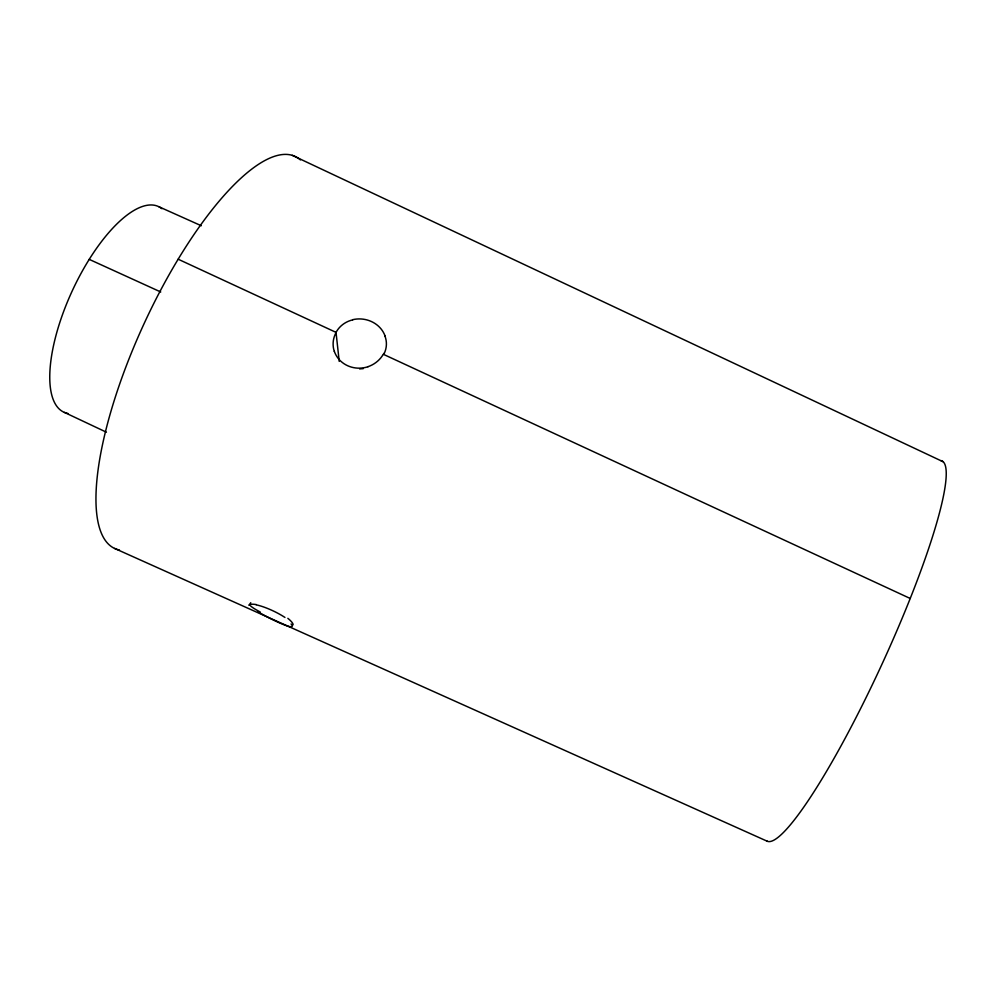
<?xml version="1.0" encoding="UTF-8"?>
<svg xmlns="http://www.w3.org/2000/svg" width="996" height="996" viewBox="0 0 996 996"><rect width="100%" height="100%" fill="white"/><g stroke="black" fill="none" stroke-linecap="round" stroke-linejoin="round"><path stroke-width="1.49" d="M250.755 602.692L249.249 605.17M384.095 353.294L383.547 354.389L910.207 598.471M339.225 361.399L336.026 332.365L336.648 331.307A26.718 24.987 14.1 0 1 352.709 319.865M158.962 206.77L201.292 225.743M114.577 548.41L767.343 841.284M89.217 259.371L160.754 291.977M178.147 259.197L336.026 332.365M292.264 155.326L943.162 461.771M64.454 412.419L106.41 432.202M383.273 354.265A26.618 23.817 -15.6 0 1 367.947 366.715M334.295 351.426A26.655 25.025 3.5 0 1 336.15 332.427M367.96 366.752A26.643 24.85 -9.6 0 1 334.357 351.414M291.081 624.006A24.165 3.486 32.7 0 1 289.911 626.571M260.242 612.005A24.203 3.66 22.9 0 1 250.556 605.867M291.069 626.907A24.165 2.702 27.1 0 1 258.064 611.781M940.884 460.613A209.247 30.415 -65.3 0 1 883.153 661.63A209.247 30.415 -65.3 0 1 766.771 841.01M352.659 319.691A26.668 24.228 4.5 0 1 385.041 335.913M384.904 335.963A26.68 24.016 -4.3 0 1 384.282 353.356M119.445 550.029A215.796 67.267 -65.3 0 1 144.781 322.144A215.796 67.267 -65.3 0 1 300.419 159.92M67.927 413.427A113.171 43.04 -65.3 0 1 71.973 291.454A113.171 43.04 -65.3 0 1 161.937 208.712M249.037 605.095A24.253 4.582 19.8 0 1 256.221 604.56M256.233 604.833A24.178 5.304 25 0 1 284.943 617.445M287.844 618.329A24.215 4.768 28.8 0 1 293.048 624.878M359.643 368.943A24.626 22.945 -2.6 0 1 363.204 368.669"/></g></svg>
